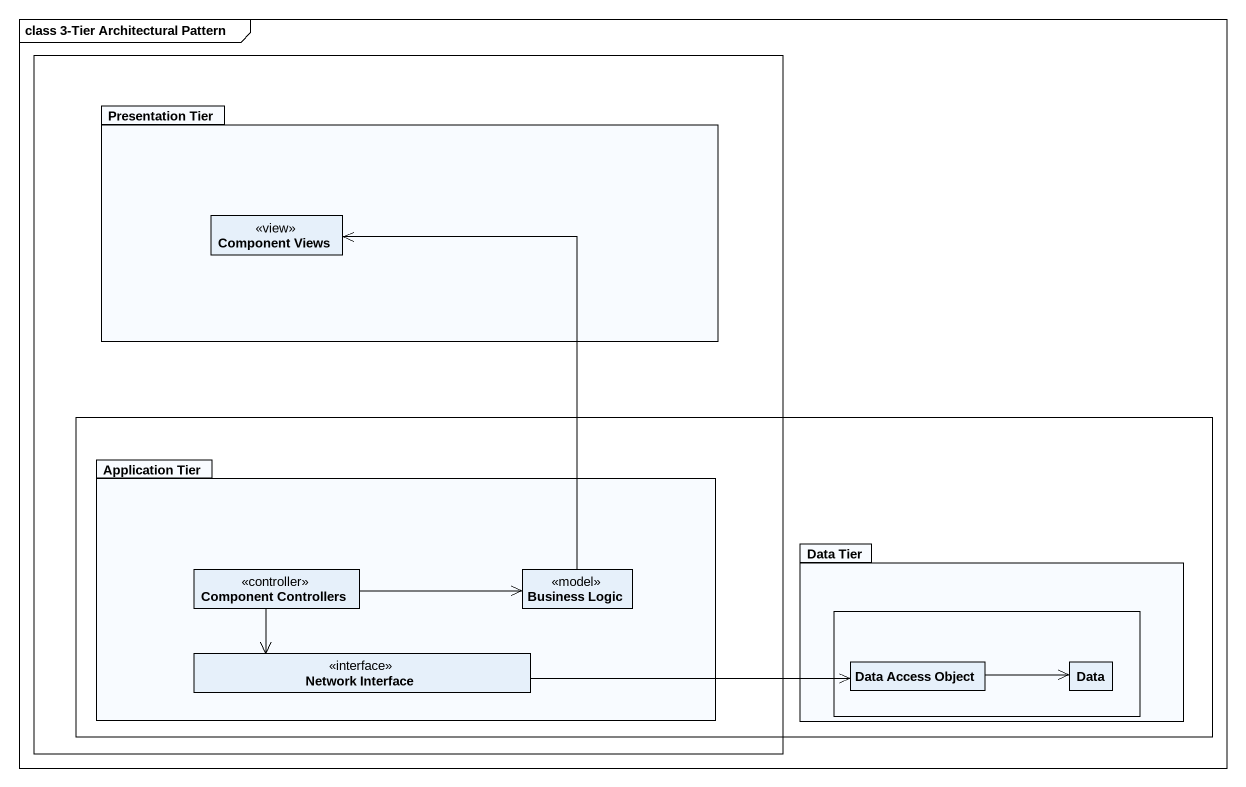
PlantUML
@startuml
mainframe class 3-Tier Architectural Pattern
hide circle
hide empty members
rectangle " " as rectangle1 {
  package "Presentation Tier" as Presentation_Tier {
    class "Component Views" as Component_Views <<view>>
  }
}
rectangle " " as rectangle2 {
  package "Application Tier" as Application_Tier {
    class "Component Controllers" as Component_Controllers <<controller>>
    class "Business Logic" as Business_Logic <<model>>
    interface "Network Interface" as Network_Interface <<interface>>
  }
  package "Data Tier" as Data_Tier {
    rectangle " " as rectangle3 {
      class "Data Access Object" as Data_Access_Object
      class Data
    }
  }
}
Component_Controllers -right-> Business_Logic
Component_Controllers --> Network_Interface
Business_Logic -up-> Component_Views
Network_Interface -right-> Data_Access_Object
Data_Access_Object -right-> Data
@enduml
